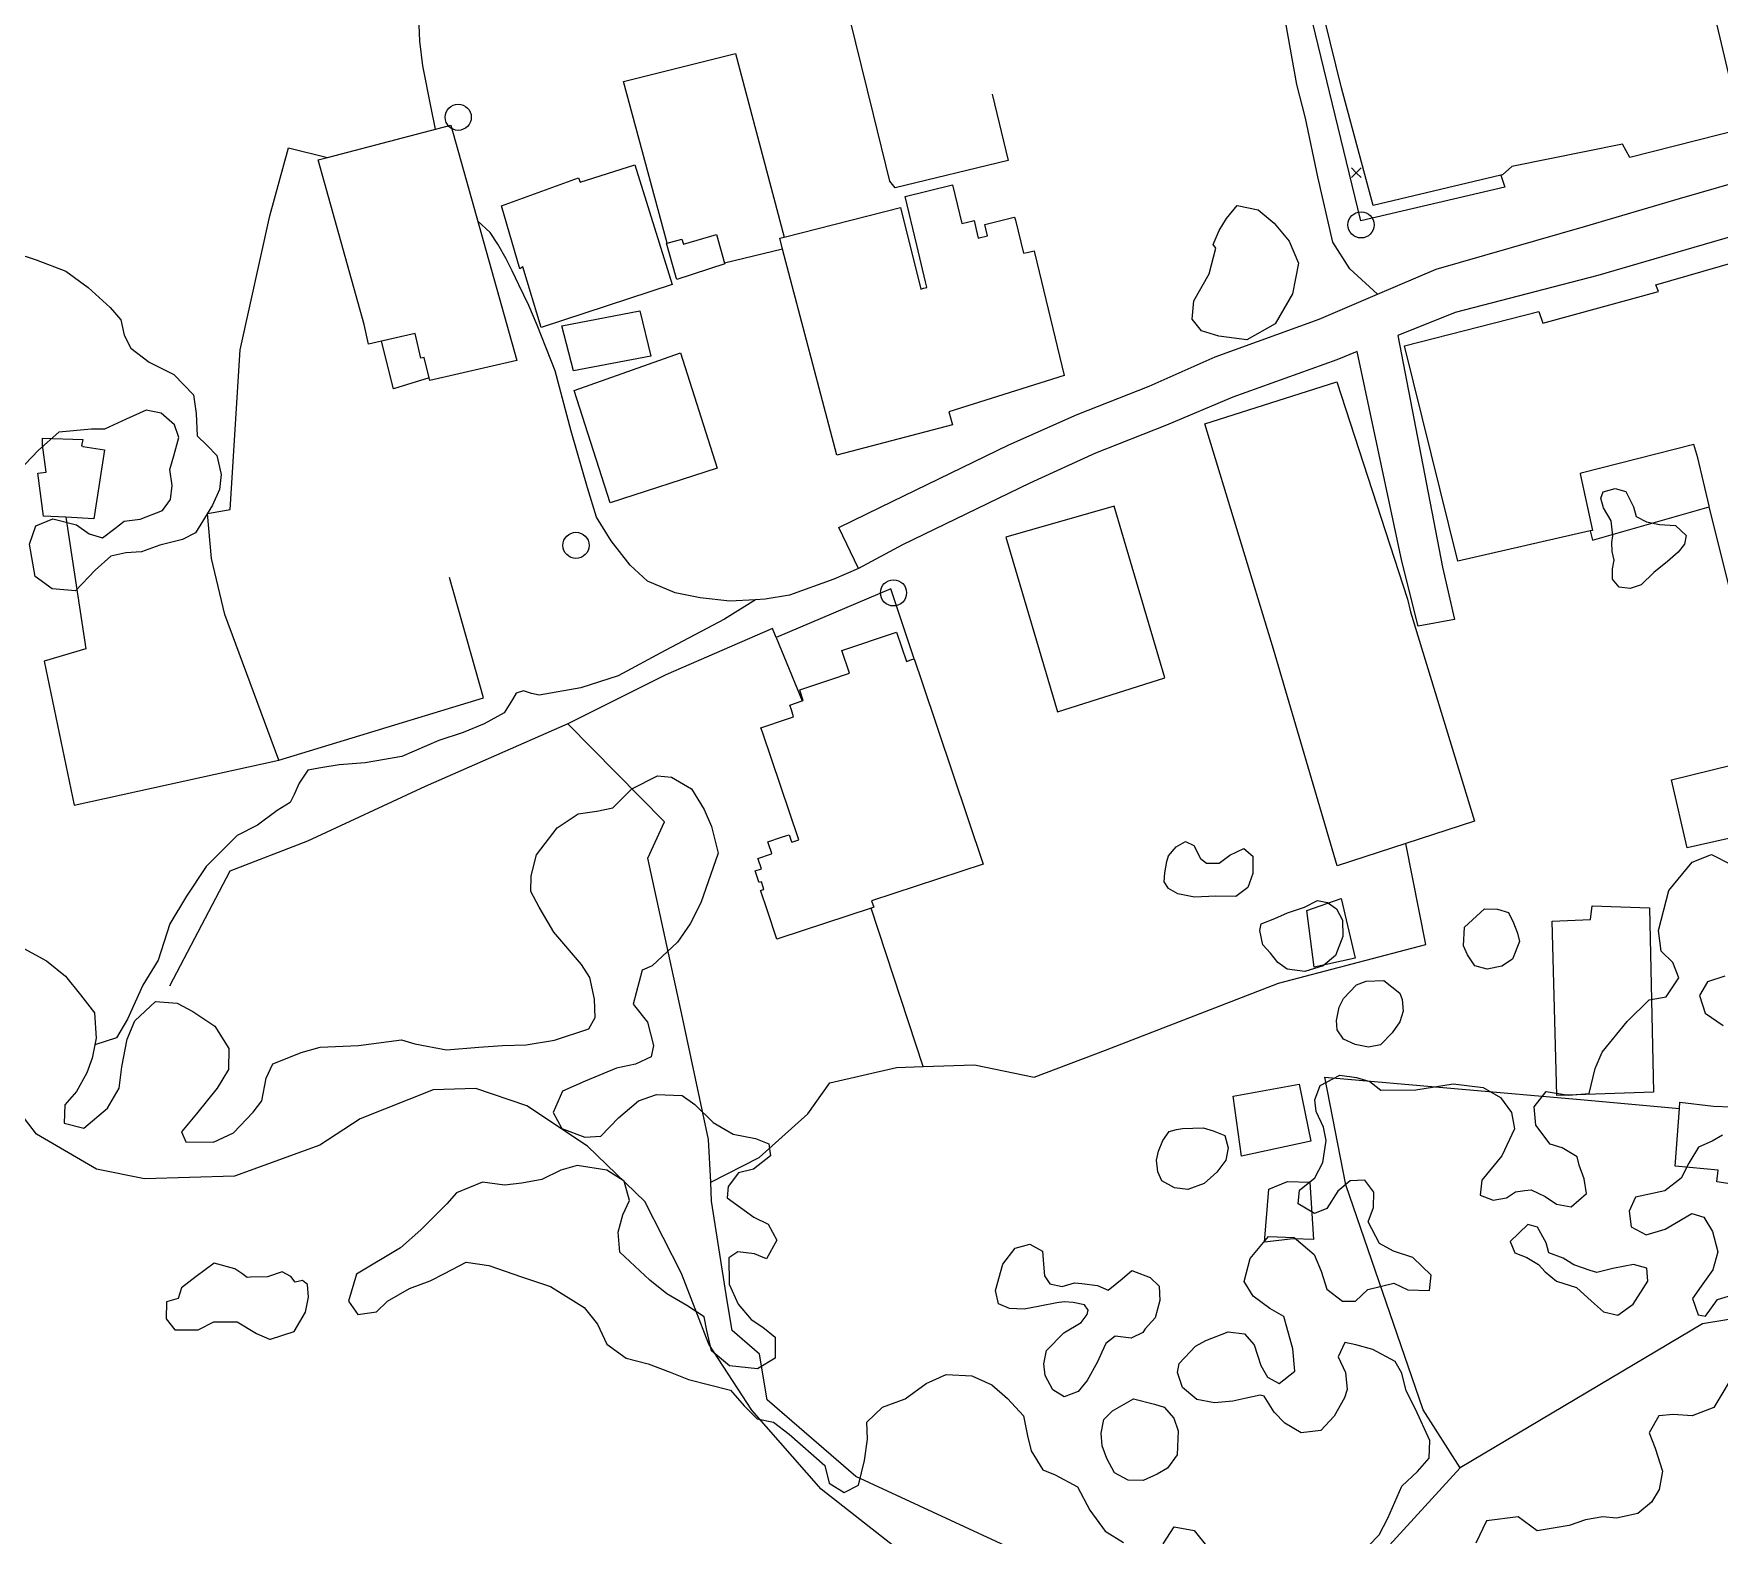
# Model space of a CAD drawing. Header units: metres. Extents: x 4652992 to 4879070, y 2074171 to 2309877.
# Drawn here: x 4653760 to 4653859.2, y 2307714.5 to 2307802.9 of the extents above; entities that cross this region are included whole.
import ezdxf

# ---------------------------------------------------------------- set-up
doc = ezdxf.new("R2010")
doc.units = ezdxf.units.M
doc.header["$MEASUREMENT"] = 0
doc.linetypes.add('DGN Style 3', pattern=[92.779933, 66.271381, -26.508552])
doc.layers.get('0').update_dxf_attribs({"color": 4, "lineweight": 0})
for name, color, linetype, lineweight in [('Level 1', 2, 'Continuous', 0), ('Level 19', 38, 'DGN Style 3', 0), ('Level 20', 30, 'DGN Style 3', 0), ('Level 30', 5, 'Continuous', 0), ('Level 31', 38, 'Continuous', 0), ('Level 35', 4, 'Continuous', 0), ('Level 37', 3, 'Continuous', 0), ('Level 40', 1, 'Continuous', 0), ('Level 61', 4, 'Continuous', 0), ('Level 62', 4, 'Continuous', 0), ('Level 63', 3, 'Continuous', 0)]:
    doc.layers.add(name, color=color, linetype=linetype, lineweight=lineweight)

# ---------------------------------------------------------------- blocks, each defined once
blk = doc.blocks.new('POSTE')
at = {"color": 0, "linetype": 'ByBlock', "lineweight": -2}
blk.add_circle((0, 0), 0.770001, dxfattribs=at)
blk = doc.blocks.new('COTA')
at = {"color": 0, "linetype": 'ByBlock', "lineweight": -2, "ltscale": 10}
for p, q in [((0, 0), (-1.419522, -1.408457)), ((-1.408457, 1.419522), (0, 0)), ((1.419522, 1.408457), (0, 0)), ((0, 0), (1.408457, -1.419522))]:
    blk.add_line(p, q, dxfattribs=at)

msp = doc.modelspace()

# ---------------------------------------------------------------- linework, layer by layer
at = {"layer": 'Level 1'}
msp.add_polyline3d([(4653810.914478, 2307713.672966, 1362.4625), (4653806.350406, 2307717.244848, 1361.9125), (4653802.266482, 2307721.888491, 1361.6125), (4653799.73581, 2307725.777677, 1361.453617), (4653798.138515, 2307729.939853, 1361.366827), (4653795.96549, 2307734.178215, 1361.2375), (4653792.592045, 2307737.419367, 1360.9875), (4653789.027102, 2307739.807497, 1360.6375), (4653786.017092, 2307740.824709, 1360.3125), (4653783.514712, 2307740.746096, 1360.2125), (4653779.207705, 2307739.046328, 1360.0625), (4653776.839907, 2307737.492678, 1359.9375), (4653771.810915, 2307735.664675, 1359.6375), (4653766.518679, 2307735.513674, 1359.1125), (4653763.698488, 2307736.084109, 1358.8125), (4653760.168276, 2307738.141909, 1358.6375), (4653757.562075, 2307741.496706, 1358.5625)], dxfattribs=at)
at = {"layer": 'Level 19', "linetype": 'DGN Style 3'}
msp.add_polyline3d([(4653862.550965, 2307791.70981, 1375.578), (4653857.718697, 2307790.324248, 1375.1894), (4653852.082719, 2307788.662773, 1374.6764), (4653843.671926, 2307786.485589, 1374.1796), (4653840.296628, 2307785.140674, 1373.7872), (4653842.93864, 2307771.498151, 1373.9093), (4653843.639407, 2307768.431631, 1373.9093), (4653841.493335, 2307768.03731, 1373.9093), (4653840.546002, 2307771.855573, 1373.9093), (4653837.916984, 2307784.192485, 1373.5106), (4653836.704056, 2307783.709184, 1373.3696), (4653830.594032, 2307781.512247, 1372.5873), (4653826.681395, 2307779.872845, 1372.0268), (4653822.49507, 2307778.217134, 1371.1833), (4653818.629513, 2307776.449149, 1370.344), (4653811.148359, 2307772.8181, 1368.8058), (4653808.545877, 2307771.437021, 1368.2119), (4653807.384871, 2307773.8329, 1368.3287), (4653809.849838, 2307775.042002, 1368.7658), (4653817.410512, 2307778.711647, 1370.0657), (4653821.42945, 2307780.488777, 1371.102), (4653825.660686, 2307782.16225, 1371.9983), (4653829.543034, 2307783.894261, 1372.6328), (4653835.677916, 2307786.100136, 1373.4069), (4653839.107428, 2307787.56408, 1373.8058), (4653842.568857, 2307789.041649, 1374.1737), (4653851.282451, 2307791.554499, 1374.7597), (4653856.881098, 2307793.204969, 1375.2221), (4653861.835698, 2307794.625607, 1375.566)], dxfattribs=at)
at = {"layer": 'Level 20', "linetype": 'Continuous'}
for points in [[(4653839.107428, 2307787.56408, 1373.9706), (4653837.47022, 2307789.05675, 1373.571), (4653836.480973, 2307790.63677, 1373.571), (4653835.589555, 2307794.475359, 1373.271), (4653834.869041, 2307797.94033, 1373.271), (4653834.349119, 2307799.917565, 1372.9777), (4653832.924888, 2307807.907983, 1372.257687), (4653831.25213, 2307814.980023, 1371.767686), (4653830.732812, 2307816.992165, 1371.576671), (4653830.110267, 2307819.404271, 1371.347686), (4653829.509417, 2307824.490694, 1371.207686), (4653829.185838, 2307827.312197, 1370.927687), (4653828.896537, 2307830.26217, 1370.717686), (4653828.18944, 2307832.882903, 1370.507687), (4653827.277187, 2307837.089942, 1370.297686), (4653827.197488, 2307838.613497, 1370.087687), (4653827.384276, 2307840.331191, 1369.947687), (4653827.738907, 2307841.415913, 1369.527687), (4653828.328554, 2307843.275025, 1369.409473)], [(4653783.656565, 2307797.293728, 1364.9908), (4653783.382436, 2307798.6375, 1364.9908), (4653782.900034, 2307801.021024, 1364.6908), (4653782.724565, 2307802.463142, 1364.5908), (4653782.607994, 2307805.319143, 1364.2908), (4653782.851487, 2307807.711013, 1364.0908), (4653783.65416, 2307810.674212, 1363.5908), (4653784.782199, 2307813.401892, 1363.2908), (4653786.048749, 2307816.85604, 1362.6908), (4653787.535597, 2307819.321081, 1362.4908), (4653788.735094, 2307821.651433, 1362.2908), (4653789.439868, 2307824.048924, 1362.0908), (4653789.270263, 2307826.162029, 1361.9908)], [(4653808.545877, 2307771.437021, 1368.472005), (4653807.105193, 2307770.802151, 1367.888531), (4653804.491912, 2307769.854822, 1367.688531), (4653803.065597, 2307769.615193, 1367.388531), (4653802.490258, 2307769.584216, 1367.361054), (4653800.971677, 2307769.502452, 1367.288531), (4653799.223723, 2307769.705951, 1367.088531), (4653797.757665, 2307770.00075, 1366.888531), (4653796.128549, 2307770.681306, 1366.688531), (4653795.118562, 2307771.620188, 1366.588531), (4653793.985773, 2307773.049971, 1366.688531), (4653793.123728, 2307774.452488, 1366.888531), (4653792.598047, 2307776.167357, 1367.188531), (4653791.62799, 2307779.516783, 1366.988531), (4653790.685904, 2307783.060808, 1366.988531), (4653789.637004, 2307785.742649, 1366.988531), (4653789.141246, 2307786.905783, 1366.888531), (4653788.555704, 2307788.121236, 1366.688531), (4653788.160428, 2307788.945898, 1366.488531), (4653787.818622, 2307789.647307, 1366.188531), (4653787.314357, 2307790.523994, 1365.988531), (4653786.872461, 2307791.206678, 1365.888531), (4653786.132821, 2307791.872836, 1365.888531)], [(4653802.490258, 2307769.584216, 1367.361054), (4653800.654648, 2307768.454086, 1366.988531), (4653797.179508, 2307766.595316, 1366.388531), (4653794.402431, 2307765.107872, 1365.988531), (4653792.20616, 2307764.4039, 1365.588531), (4653789.755139, 2307763.976183, 1365.388531), (4653789.302455, 2307764.06569, 1365.388531), (4653788.828297, 2307764.231574, 1365.388531), (4653788.405154, 2307764.098845, 1365.388531), (4653788.185692, 2307763.709442, 1365.388531), (4653787.689763, 2307762.930334, 1365.188531), (4653786.507826, 2307762.29216, 1365.088531), (4653785.275805, 2307761.771822, 1364.988531), (4653783.852391, 2307761.312733, 1364.688531), (4653781.668197, 2307760.365697, 1364.588531), (4653779.508064, 2307759.984745, 1364.388531), (4653777.978582, 2307759.876169, 1364.188531), (4653776.892538, 2307759.69311, 1364.188531), (4653776.140729, 2307759.552447, 1364.188531), (4653775.630844, 2307758.785664, 1364.188531), (4653775.322307, 2307758.123678, 1364.188531), (4653775.097825, 2307757.647814, 1363.988531), (4653774.320325, 2307757.186644, 1363.988531), (4653773.162971, 2307756.323017, 1363.888531), (4653771.968786, 2307755.711951, 1363.688531), (4653770.141051, 2307753.88628, 1363.488531), (4653768.981833, 2307752.144365, 1363.288531), (4653768.002691, 2307750.518884, 1363.188531), (4653767.320058, 2307748.373271, 1362.788531), (4653766.413789, 2307746.903105, 1362.188531), (4653765.518386, 2307744.911446, 1361.888531), (4653764.867267, 2307743.813332, 1361.588531), (4653763.591281, 2307743.382893, 1361.188531)]]:
    msp.add_polyline3d(points, dxfattribs=at)
at = {"layer": 'Level 30', "color": 1, "flags": 128}
for points, elevation in [([(4653800.198794, 2307791.091121), (4653800.670236, 2307789.398829), (4653800.676278, 2307789.36425), (4653797.853949, 2307788.446163), (4653797.824714, 2307788.550232), (4653797.256955, 2307790.57129), (4653797.279886, 2307790.577573), (4653798.150795, 2307790.816214), (4653798.2506, 2307790.509523), (4653800.198794, 2307791.091121)], 1370.5), ([(4653862.047032, 2307756.041882), (4653857.332772, 2307754.991836), (4653856.413305, 2307758.992322), (4653861.203031, 2307760.175652), (4653862.047032, 2307756.041882)], 1377.541635), ([(4653855.34748, 2307740.607675), (4653849.664274, 2307740.414875), (4653849.381929, 2307750.665072), (4653851.648918, 2307750.764708), (4653851.747972, 2307751.567166), (4653855.123641, 2307751.447313), (4653855.34748, 2307740.607675)], 1378.341635)]:
    msp.add_lwpolyline(points, dxfattribs=dict(at, elevation=elevation))
at = {"layer": 'Level 30', "color": 1}
for points in [[(4653857.36755, 2307810.646262, 1380.988758), (4653860.103023, 2307799.088687, 1380.689784), (4653860.5299, 2307797.285097, 1380.643129), (4653853.950887, 2307795.622313, 1379.8416), (4653853.52158, 2307796.409337, 1376.7416), (4653847.007233, 2307795.085034, 1376.7416), (4653846.46519, 2307794.601663, 1377.8416), (4653846.36772, 2307794.578411, 1377.8416), (4653838.851755, 2307792.785379, 1377.8416), (4653836.977993, 2307799.72597, 1378.823128), (4653835.647311, 2307805.157933, 1378.483018), (4653835.608618, 2307805.315879, 1378.473129), (4653839.774035, 2307806.550446, 1378.473129), (4653839.625676, 2307807.111192, 1375.113129), (4653839.306129, 2307808.437305, 1375.113129), (4653842.333973, 2307809.201598, 1375.113129), (4653842.729493, 2307807.793582, 1375.253129), (4653842.858764, 2307807.308815, 1378.543128), (4653843.776427, 2307807.454384, 1378.543128), (4653844.258514, 2307807.569217, 1377.143129), (4653850.090713, 2307809.004715, 1377.143129), (4653850.458904, 2307809.136708, 1381.063128), (4653857.327564, 2307810.815207, 1380.993129), (4653857.36755, 2307810.646262, 1380.988758)], [(4653784.548083, 2307797.528277, 1367.6), (4653788.429607, 2307783.676316, 1367.8), (4653783.306646, 2307782.486969, 1367.3752), (4653783.268614, 2307782.650788, 1367.3752), (4653782.989305, 2307783.853874, 1367.3752), (4653782.7918, 2307783.808021, 1367.3752), (4653782.453457, 2307785.265388, 1367.3752), (4653780.475296, 2307784.806138, 1367.591598), (4653779.711063, 2307784.628714, 1367.6752), (4653779.441255, 2307785.790878, 1367.6752), (4653776.750066, 2307795.4767, 1367.2), (4653777.284808, 2307795.617385, 1367.2274), (4653784.548083, 2307797.528277, 1367.6)], [(4653795.393585, 2307795.185576, 1370), (4653797.588545, 2307788.143871, 1370), (4653789.864487, 2307785.614569, 1369.2), (4653788.791037, 2307789.177522, 1369.2), (4653788.616127, 2307789.069615, 1371.7), (4653787.525686, 2307792.773139, 1371.7027), (4653792.065462, 2307794.420291, 1372.0752), (4653792.16393, 2307794.173831, 1369.8752), (4653795.393585, 2307795.185576, 1370)], [(4653814.63014, 2307791.742015, 1372.174), (4653814.633457, 2307791.728263, 1372.1752), (4653815.297183, 2307791.888366, 1372.1752), (4653815.356223, 2307791.902608, 1372.1752), (4653815.483664, 2307791.374287, 1372.1752), (4653815.6052, 2307790.870444, 1372.1752), (4653815.661505, 2307790.884026, 1372.1752), (4653816.154958, 2307791.003056, 1372.1752), (4653815.991312, 2307791.681466, 1372.1752), (4653816.700921, 2307791.852637, 1372.1752), (4653817.722579, 2307792.09908, 1372.1752), (4653817.742928, 2307792.103989, 1372.1752), (4653817.785465, 2307791.927648, 1372.2083), (4653818.255951, 2307789.977193, 1372.5752), (4653818.481022, 2307790.031485, 1372.5752), (4653818.889577, 2307790.130036, 1372.5752), (4653818.916724, 2307790.017496, 1372.5679), (4653820.66158, 2307782.783993, 1372.1), (4653813.872463, 2307780.656634, 1372.1), (4653814.091694, 2307779.875994, 1372.1), (4653807.26792, 2307778.089093, 1372.2), (4653804.08763, 2307790.223034, 1372.2), (4653803.919388, 2307790.864938, 1372.2), (4653804.175516, 2307790.930359, 1372.2036), (4653811.028959, 2307792.680908, 1372.3), (4653812.213265, 2307787.866042, 1372.3), (4653812.379494, 2307787.921794, 1372.4988), (4653812.584122, 2307787.971154, 1372.7752), (4653812.579821, 2307787.988983, 1372.7725), (4653812.50409, 2307788.302934, 1372.7256), (4653811.984901, 2307790.455291, 1372.4041), (4653811.292435, 2307793.325992, 1371.9752), (4653814.085534, 2307793.99974, 1371.9752), (4653814.63014, 2307791.742015, 1372.174)], [(4653860.258343, 2307768.569516, 1381.5416), (4653858.633554, 2307775.062994, 1381.5416), (4653858.621973, 2307775.109276, 1381.5416), (4653857.971414, 2307777.934432, 1381.3416), (4653857.722862, 2307778.727778, 1378.1416), (4653851.091257, 2307777.030485, 1378.1416), (4653851.029138, 2307776.990114, 1382.3416), (4653851.753125, 2307773.667769, 1382.2416), (4653851.626656, 2307773.63896, 1382.2416), (4653843.829725, 2307771.86282, 1382.2416), (4653840.697292, 2307784.526163, 1382.2416), (4653848.609736, 2307786.548478, 1382.2416), (4653848.847261, 2307785.873554, 1377.5416), (4653855.645564, 2307787.737893, 1377.5416), (4653855.489156, 2307788.113101, 1380.6416), (4653862.081134, 2307790.021988, 1380.6416)], [(4653800.238574, 2307777.326596, 1369), (4653793.929323, 2307775.286883, 1368.7), (4653791.804505, 2307781.90418, 1368.7), (4653798.078215, 2307784.120894, 1368.8), (4653800.238574, 2307777.326596, 1369)], [(4653841.048857, 2307768.884148, 1378.0416), (4653844.808941, 2307756.5577, 1378.3416), (4653840.778992, 2307755.248214, 1378.3416), (4653836.735029, 2307753.934174, 1378.3416), (4653832.980586, 2307766.685195, 1378.3416), (4653832.976665, 2307766.679862, 1375.3416), (4653828.950294, 2307779.941674, 1375.1416), (4653836.707695, 2307782.423358, 1375.1416), (4653840.863499, 2307769.627851, 1375.4416), (4653841.048857, 2307768.884148, 1378.0416)], [(4653810.797078, 2307767.681808, 1368.5712), (4653811.376852, 2307765.960952, 1368.5712), (4653811.628022, 2307766.045574, 1368.9092), (4653811.822643, 2307766.111144, 1369.1712), (4653812.295241, 2307764.708404, 1369.150697), (4653815.893193, 2307754.029145, 1368.9946), (4653809.326494, 2307751.86477, 1369.1712), (4653809.449693, 2307751.490984, 1368.2712), (4653809.305649, 2307751.443508, 1368.251025), (4653803.864161, 2307749.650001, 1367.4889), (4653803.737625, 2307749.608295, 1367.4712), (4653803.735221, 2307749.61559, 1367.4712), (4653803.169697, 2307751.331385, 1367.4712), (4653802.80319, 2307752.443365, 1367.4712), (4653802.792001, 2307752.477311, 1367.4712), (4653802.960071, 2307752.533935, 1367.4712), (4653802.986583, 2307752.542868, 1367.4712), (4653802.940813, 2307752.67872, 1367.4712), (4653802.837371, 2307752.985752, 1367.4712), (4653802.704726, 2307752.941062, 1367.4712), (4653802.692157, 2307752.97837, 1367.4712), (4653802.470655, 2307753.635819, 1367.4712), (4653802.833239, 2307753.757977, 1367.4712), (4653802.642418, 2307754.324361, 1367.4712), (4653802.627716, 2307754.368, 1367.4712), (4653803.421588, 2307754.635464, 1367.5674), (4653803.452512, 2307754.645883, 1367.5712), (4653803.259481, 2307755.21883, 1367.5712), (4653803.219467, 2307755.337595, 1367.5712), (4653804.019974, 2307755.607295, 1367.699), (4653804.32677, 2307755.710657, 1367.748), (4653804.471581, 2307755.759445, 1367.7712), (4653804.591135, 2307755.404592, 1367.7712), (4653804.620917, 2307755.316194, 1367.7712), (4653805.035668, 2307755.455928, 1367.8712), (4653802.898985, 2307761.797924, 1367.8712), (4653802.811, 2307762.059076, 1367.8712), (4653804.362779, 2307762.581886, 1368.1133), (4653804.733873, 2307762.706911, 1368.1712), (4653804.600822, 2307763.101827, 1368.1712), (4653804.503287, 2307763.391325, 1368.1712), (4653805.234358, 2307763.637631, 1368.1712), (4653805.276229, 2307763.651737, 1368.1712), (4653805.301714, 2307763.660324, 1368.1712), (4653805.120203, 2307764.199077, 1368.6072), (4653805.093589, 2307764.278071, 1368.6712), (4653806.925862, 2307764.895382, 1368.4209), (4653808.021757, 2307765.2646, 1368.2712), (4653807.573301, 2307766.595685, 1368.2712), (4653810.797078, 2307767.681808, 1368.5712)], [(4653837.794023, 2307748.493964, 1374.026336), (4653835.379315, 2307747.971073, 1373.526336), (4653834.937628, 2307751.293153, 1373.526336), (4653836.957117, 2307751.999236, 1374.026336), (4653837.794023, 2307748.493964, 1374.026336)], [(4653835.186978, 2307737.723091, 1372.441635), (4653831.101241, 2307736.835601, 1372.441635), (4653830.612, 2307740.37759, 1372.441635), (4653834.491238, 2307741.072813, 1372.641635), (4653835.186978, 2307737.723091, 1372.441635)], [(4653859.983743, 2307735.199657, 1378.241635), (4653859.075949, 2307735.324052, 1378.241635), (4653859.154722, 2307736.020945, 1378.241635), (4653856.624057, 2307736.249479, 1378.041635), (4653856.879568, 2307739.646433, 1378.221492), (4653856.908184, 2307740.026871, 1378.241635), (4653858.887096, 2307739.791897, 1378.641635), (4653859.917086, 2307739.748391, 1378.841635)]]:
    msp.add_polyline3d(points, dxfattribs=at)
at = {"layer": 'Level 31'}
for points in [[(4653764.166994, 2307778.407586, 1365.3752), (4653763.52946, 2307774.35455, 1365.3752), (4653761.883378, 2307774.4434, 1365.4263), (4653760.563201, 2307774.514658, 1365.4263), (4653760.236208, 2307777.035616, 1365.3752), (4653760.728248, 2307777.099438, 1365.3752), (4653760.519223, 2307778.710927, 1365.3752), (4653760.516237, 2307779.092636, 1365.4263), (4653762.882462, 2307779.028924, 1365.4263), (4653762.807405, 2307778.638997, 1365.4263), (4653762.882082, 2307778.627162, 1365.3752), (4653762.879401, 2307778.610121, 1365.3752), (4653764.166994, 2307778.407586, 1365.3752)], [(4653835.11964, 2307735.312593, 1371.6263), (4653835.334128, 2307731.934717, 1371.6263), (4653834.138725, 2307731.972742, 1371.5263), (4653832.446647, 2307731.771139, 1371.4263), (4653832.710473, 2307734.905997, 1371.4263), (4653833.813193, 2307735.345318, 1371.6263), (4653835.11964, 2307735.312593, 1371.6263)]]:
    msp.add_polyline3d(points, dxfattribs=at)
at = {"layer": 'Level 35'}
msp.add_line((4653804.08763, 2307790.223034, 1370.988531), (4653800.670236, 2307789.398829, 1370.988531), dxfattribs=at)
at = {"layer": 'Level 35', "flags": 128}
for points, elevation in [([(4653796.326079, 2307783.929282), (4653791.780666, 2307783.059158), (4653791.094285, 2307785.700331), (4653795.675002, 2307786.593679), (4653796.326079, 2307783.929282)], 1369.188531), ([(4653783.268614, 2307782.650788), (4653781.173273, 2307781.996894), (4653780.475296, 2307784.806138)], 1367.488531), ([(4653826.586107, 2307764.98356), (4653823.597049, 2307775.104071), (4653817.231602, 2307773.273639), (4653820.264437, 2307762.99898), (4653826.586107, 2307764.98356)], 1373.426336)]:
    msp.add_lwpolyline(points, dxfattribs=dict(at, elevation=elevation))
at = {"layer": 'Level 35'}
for points in [[(4653816.423319, 2307799.348495, 1372.370961), (4653817.365346, 2307795.432334, 1372.370961), (4653810.703746, 2307793.835026, 1372.370961), (4653810.394494, 2307794.22015, 1369.97096), (4653809.443808, 2307798.156043, 1370.053909), (4653807.679551, 2307805.257278, 1369.913909), (4653814.160804, 2307806.783659, 1369.913909)], [(4653797.279886, 2307790.577573, 1370.388531), (4653794.722245, 2307800.091679, 1370.388531), (4653801.303028, 2307801.739894, 1370.388531), (4653804.175516, 2307790.930359, 1370.954755)]]:
    msp.add_polyline3d(points, dxfattribs=at)
at = {"layer": 'Level 37'}
for p, q in [((4653803.695651, 2307767.364295, 1368.688531), (4653805.234358, 2307763.637631, 1368.566648)), ((4653812.366879, 2307742.113694, 1367.426613), (4653809.305649, 2307751.443508, 1367.566824))]:
    msp.add_line(p, q, dxfattribs=at)
at = {"layer": 'Level 37', "extrusion": (-0.0516371471935834, -0.0132735609874459, 0.9985776973317703), "elevation": -269568.827959, "flags": 128}
msp.add_lwpolyline([(-1076483.600031, 5074709.029485), (-1076483.035293, 5074709.029485), (-1076483.234785, 5074716.180461)], dxfattribs=at)
at = {"layer": 'Level 37', "extrusion": (-0.1077110775217065, -0.0306413932709801, 0.9937099319205408), "elevation": -570619.243213, "flags": 128}
msp.add_lwpolyline([(-946318.624842, 5075652.650459), (-946318.851681, 5075665.337487), (-946326.221228, 5075665.337487)], dxfattribs=at)
at = {"layer": 'Level 37'}
for points in [[(4653761.883378, 2307774.4434, 1364.988531), (4653763.059434, 2307766.699963, 1364.988531), (4653760.610859, 2307765.966078, 1364.988531), (4653762.37428, 2307757.498933, 1364.988531), (4653774.419062, 2307760.143679, 1365.388531), (4653771.246535, 2307768.716011, 1365.488531), (4653770.466455, 2307772.010385, 1365.388531), (4653770.224405, 2307774.666332, 1365.388531), (4653771.565205, 2307774.902285, 1365.388531), (4653772.152193, 2307784.29378, 1365.388531), (4653773.890747, 2307792.181689, 1365.688531), (4653774.986669, 2307796.192641, 1366.088531), (4653777.284808, 2307795.617385, 1366.158497)], [(4653811.822643, 2307766.111144, 1369.2527), (4653810.448422, 2307770.231267, 1369.3885), (4653803.695651, 2307767.364295, 1368.6885), (4653803.488616, 2307767.887787, 1368.6885), (4653797.203421, 2307765.165736, 1367.1885), (4653791.440587, 2307762.289909, 1367.0885), (4653783.037551, 2307758.600712, 1365.6885), (4653776.105463, 2307755.381774, 1365.3885), (4653771.550695, 2307753.617515, 1365.2885), (4653767.987578, 2307746.845142, 1363.8885)], [(4653880.251207, 2307726.218678, 1380.008911), (4653865.539608, 2307728.174963, 1378.688531), (4653858.246118, 2307726.976106, 1377.488531), (4653843.974125, 2307718.492437, 1371.488531), (4653833.132327, 2307706.653261, 1365.888531), (4653823.047788, 2307711.200861, 1365.888531), (4653808.388871, 2307717.979503, 1364.088531), (4653803.182286, 2307722.497749, 1363.888531), (4653802.726639, 2307725.194639, 1363.888531), (4653801.112508, 2307726.585508, 1364.188531), (4653800.826374, 2307728.320392, 1364.188531), (4653799.904075, 2307734.183396, 1364.588531), (4653799.850668, 2307735.302988, 1364.803681), (4653799.730314, 2307737.826046, 1365.288531), (4653798.190657, 2307745.001871, 1365.788531), (4653796.151938, 2307754.379854, 1366.288531), (4653797.136684, 2307756.519194, 1366.288531), (4653791.440587, 2307762.289909, 1367.088531)], [(4653799.850668, 2307735.302988, 1364.803681), (4653802.697684, 2307736.754456, 1365.788531), (4653805.573422, 2307739.328385, 1366.388531), (4653806.869287, 2307741.146866, 1366.688531), (4653810.782996, 2307742.055286, 1367.288531), (4653812.366879, 2307742.113694, 1367.426613), (4653815.371245, 2307742.224485, 1367.688531), (4653818.895161, 2307741.488921, 1367.988531), (4653823.085617, 2307743.07171, 1369.388531), (4653833.281813, 2307747.03065, 1372.588531), (4653841.943827, 2307749.291661, 1374.288531), (4653840.778992, 2307755.248214, 1374.288531)], [(4653843.974125, 2307718.492437, 1371.488531), (4653841.788436, 2307721.913103, 1371.788531), (4653837.231987, 2307735.159171, 1372.588531), (4653836.005718, 2307741.489889, 1373.488531), (4653851.28153, 2307740.150593, 1377.188531), (4653856.879568, 2307739.646433, 1377.545938)]]:
    msp.add_polyline3d(points, dxfattribs=at)
at = {"layer": 'Level 40', "color": 3, "flags": 128}
for points, elevation in [([(4653829.425823, 2307790.50194), (4653829.780493, 2307791.319729), (4653830.212095, 2307792.023497), (4653830.852315, 2307792.784444), (4653832.089727, 2307792.538319), (4653833.027208, 2307791.759708), (4653833.909897, 2307790.695959), (4653834.452298, 2307789.40385), (4653834.105605, 2307787.597693), (4653833.074421, 2307785.828807), (4653831.409432, 2307784.876582), (4653829.772914, 2307785.103012), (4653828.743972, 2307785.406139), (4653828.187072, 2307786.109026), (4653828.292672, 2307787.173823), (4653829.192459, 2307788.771683), (4653829.579711, 2307790.273939), (4653829.425823, 2307790.50194)], 1375.6), ([(4653852.250953, 2307775.573959), (4653852.390134, 2307775.949292), (4653853.099473, 2307776.144246), (4653853.734338, 2307775.951023), (4653854.167984, 2307775.059023), (4653854.327628, 2307774.490066), (4653854.937638, 2307774.167494), (4653855.714281, 2307774.013314), (4653856.645128, 2307773.962828), (4653857.270152, 2307773.368682), (4653857.17092, 2307772.851162), (4653856.81283, 2307772.385016), (4653856.171055, 2307771.84085), (4653855.375002, 2307771.192957), (4653854.631226, 2307770.467494), (4653853.986671, 2307770.259582), (4653853.326991, 2307770.323301), (4653852.948333, 2307770.801396), (4653852.930545, 2307771.409379), (4653853.029807, 2307771.926971), (4653852.922473, 2307772.4184), (4653852.892276, 2307772.961681), (4653852.966723, 2307773.349871), (4653852.869107, 2307774.242337), (4653852.410613, 2307775.004968), (4653852.250953, 2307775.573959)], 1378.035195), ([(4653833.805612, 2307751.161613), (4653834.817825, 2307751.502113), (4653835.56935, 2307751.894122), (4653836.155752, 2307751.778181), (4653836.692169, 2307751.401838), (4653837.035812, 2307750.725762), (4653837.056392, 2307749.775705), (4653836.636092, 2307748.64249), (4653835.91229, 2307748.042224), (4653834.834975, 2307747.714501), (4653833.779884, 2307747.855398), (4653833.243373, 2307748.231722), (4653832.809498, 2307748.790513), (4653832.363118, 2307749.284206), (4653832.187212, 2307750.129937), (4653832.262184, 2307750.520602), (4653833.066499, 2307750.834674), (4653833.805612, 2307751.161613)], 1374.435195), ([(4653845.407205, 2307751.393074), (4653846.165751, 2307751.381306), (4653846.81931, 2307751.18292), (4653847.116912, 2307750.571059), (4653847.34788, 2307749.972383), (4653847.458359, 2307749.466662), (4653847.054098, 2307748.440583), (4653846.418847, 2307748.013151), (4653845.555346, 2307747.838203), (4653844.835093, 2307748.049707), (4653844.404168, 2307748.687943), (4653844.160386, 2307749.22006), (4653844.231515, 2307750.312103), (4653845.407205, 2307751.393074)], 1376.235196), ([(4653827.6175, 2307738.475757), (4653828.845895, 2307738.504927), (4653829.42241, 2307738.323334), (4653830.117253, 2307738.050537), (4653830.319003, 2307737.33208), (4653830.180965, 2307736.612774), (4653829.637681, 2307735.905503), (4653828.898021, 2307735.236923), (4653827.946703, 2307734.881518), (4653827.148652, 2307734.970981), (4653826.413326, 2307735.387449), (4653826.173878, 2307735.909784), (4653826.103012, 2307736.602507), (4653826.203432, 2307737.125703), (4653826.45988, 2307737.75387), (4653826.834694, 2307738.290804), (4653827.265107, 2307738.409524), (4653827.6175, 2307738.475757)], 1371.735195), ([(4653767.797728, 2307727.272031), (4653768.312775, 2307726.623865), (4653769.684313, 2307726.627749), (4653770.595031, 2307727.086784), (4653771.966383, 2307727.090649), (4653773.114461, 2307726.409252), (4653773.872981, 2307726.077873), (4653773.935861, 2307726.065514), (4653775.328513, 2307726.520859), (4653776.005056, 2307727.663733), (4653776.173931, 2307728.541857), (4653776.123346, 2307729.286388), (4653775.814686, 2307729.523834), (4653775.391041, 2307729.427527), (4653775.127393, 2307729.750141), (4653774.633017, 2307730.029645), (4653773.756305, 2307729.746384), (4653772.749892, 2307729.71406), (4653772.561183, 2307729.707999), (4653772.249192, 2307729.926289), (4653771.836396, 2307730.21511), (4653770.620667, 2307730.545354), (4653769.554323, 2307729.752425), (4653768.697819, 2307729.100477), (4653768.500068, 2307728.463751), (4653767.807473, 2307728.272828), (4653767.797728, 2307727.272031)], 1368.7352), ([(4653823.506522, 2307721.846174), (4653824.734869, 2307722.558769), (4653825.971258, 2307722.24735), (4653826.550251, 2307722.065277), (4653827.106731, 2307721.410548), (4653827.375074, 2307720.676208), (4653827.307593, 2307719.25822), (4653826.749363, 2307718.481969), (4653826.13527, 2307718.125619), (4653825.311339, 2307717.742349), (4653824.43152, 2307717.779011), (4653823.627296, 2307718.209784), (4653823.17427, 2307719.048663), (4653822.905866, 2307719.783088), (4653822.847306, 2307720.544412), (4653822.998592, 2307721.332624), (4653823.506522, 2307721.846174)], 1369.035195)]:
    msp.add_lwpolyline(points, dxfattribs=dict(at, elevation=elevation))
at = {"layer": 'Level 40', "color": 3}
for points in [[(4653758.877811, 2307790.014958, 1360.6), (4653760.141788, 2307789.596374, 1361.8), (4653761.893332, 2307788.926437, 1363), (4653763.196656, 2307787.961182, 1364.2), (4653764.489136, 2307786.792164, 1365.1), (4653765.116274, 2307786.05446, 1365.1), (4653765.330326, 2307785.168634, 1365.1), (4653765.720974, 2307784.401162, 1365.1), (4653766.792548, 2307783.575445, 1365.1), (4653768.237527, 2307782.841146, 1366), (4653769.396065, 2307781.650237, 1366.6), (4653769.567054, 2307780.545472, 1366.6), (4653769.621603, 2307779.234299, 1366.6), (4653770.201623, 2307778.660472, 1366.6), (4653770.781624, 2307778.086663, 1366.6), (4653771.026499, 2307776.967312, 1366.6), (4653770.930253, 2307776.068486, 1366.6), (4653770.524241, 2307775.154477, 1366.6), (4653769.518836, 2307773.517635, 1366.6), (4653768.75444, 2307773.133431, 1366.6), (4653767.421907, 2307772.802282, 1366.3), (4653766.347086, 2307772.402654, 1366.3), (4653765.417101, 2307772.357029, 1366.3), (4653764.53264, 2307772.149303, 1366.3), (4653763.608555, 2307771.33705, 1366.3), (4653762.451326, 2307770.111572, 1366.3), (4653761.09149, 2307770.227386, 1366.3), (4653760.081241, 2307770.963022, 1366.3), (4653759.756149, 2307772.864557, 1366.3), (4653760.11704, 2307773.941424, 1366.3), (4653761.118285, 2307774.35571, 1366.3), (4653762.509493, 2307774.003888, 1366.3), (4653763.252132, 2307773.474228, 1366.3), (4653764.051508, 2307773.239525, 1366.3), (4653764.770889, 2307773.786052, 1366.3), (4653765.313952, 2307774.214363, 1366.3), (4653766.258128, 2307774.333666, 1366.3), (4653767.583159, 2307774.836776, 1366.3), (4653768.057088, 2307775.489853, 1366.6), (4653768.139174, 2307776.31507, 1366.6), (4653768.013718, 2307777.257869, 1366.6), (4653768.243619, 2307778.053807, 1366.6), (4653768.530238, 2307779.144477, 1366.6), (4653768.288336, 2307779.880845, 1366.6), (4653767.500709, 2307780.572331, 1366.6), (4653766.61377, 2307780.748023, 1366.6), (4653765.437113, 2307780.216091, 1366.6), (4653764.172263, 2307779.625065, 1366.6), (4653763.404633, 2307779.624075, 1366.6), (4653761.473074, 2307779.453098, 1365.7), (4653760.269049, 2307778.389018, 1365.7), (4653759.11056, 2307777.162585, 1365.7)], [(4653759.423295, 2307749.06167, 1365.4), (4653760.745517, 2307748.34107, 1365.4), (4653761.876856, 2307747.42815, 1365.4), (4653762.743281, 2307746.337509, 1365.4), (4653763.568978, 2307745.267099, 1364.5), (4653763.669408, 2307743.788895, 1364.5), (4653763.441705, 2307742.605593, 1364.5), (4653763.122591, 2307741.747313, 1364.5), (4653762.524031, 2307740.636984, 1364.5), (4653761.834034, 2307739.851663, 1364.5), (4653761.783115, 2307738.78698, 1364.5), (4653762.955622, 2307738.479434, 1364.5), (4653764.338505, 2307739.665667, 1364.5), (4653765.025388, 2307740.835312, 1364.5), (4653765.193138, 2307742.107138, 1364.5), (4653765.50619, 2307743.734097, 1364.5), (4653765.942096, 2307744.799531, 1364.5), (4653767.162185, 2307745.940651, 1364.5), (4653768.451132, 2307745.840138, 1364.5), (4653769.358073, 2307745.354424, 1364.5), (4653770.652882, 2307744.485324, 1364.5), (4653771.477384, 2307743.171742, 1364.5), (4653771.472201, 2307741.944898, 1364.5), (4653770.79982, 2307740.849444, 1364.5), (4653769.582999, 2307739.323911, 1364.5), (4653768.688104, 2307738.27212, 1364.5), (4653768.959237, 2307737.681504, 1364.5), (4653770.573069, 2307737.670822, 1364.5), (4653771.753177, 2307738.205946, 1364.5), (4653772.91295, 2307739.435674, 1364.5), (4653773.419369, 2307740.098148, 1365.1), (4653773.675128, 2307741.427808, 1365.1), (4653774.067793, 2307742.270465, 1365.1), (4653774.716477, 2307742.530791, 1368.7352), (4653775.733491, 2307742.938933, 1365.1), (4653776.869548, 2307743.251713, 1365.1), (4653779.11604, 2307743.34563, 1365.1), (4653781.641103, 2307743.691171, 1365.1), (4653782.441113, 2307743.456851, 1365.1), (4653784.291449, 2307743.092174, 1365.1), (4653786.195041, 2307743.248197, 1365.4), (4653787.597356, 2307743.354801, 1365.4), (4653788.985368, 2307743.387594, 1365.4), (4653790.651856, 2307743.671842, 1365.4), (4653792.675428, 2307744.332235, 1366), (4653793.039877, 2307745.004623, 1366.9), (4653793.016677, 2307746.079017, 1366.9), (4653792.72669, 2307747.358868, 1366.9), (4653792.240792, 2307748.125479, 1367.5), (4653790.625767, 2307750.01932, 1368.4), (4653789.761583, 2307751.486099, 1368.4), (4653789.254352, 2307752.424966, 1368.4), (4653789.276583, 2307753.33557, 1368.4), (4653789.590286, 2307754.569854, 1368.4), (4653790.812603, 2307756.158356, 1368.4), (4653792.04084, 2307756.983128, 1368.4), (4653793.141917, 2307757.146794, 1368.4), (4653794.095723, 2307757.339534, 1368.4), (4653795.207397, 2307758.464476, 1369), (4653796.72828, 2307759.230169, 1369), (4653797.551093, 2307759.143692, 1369), (4653798.716243, 2307758.456446, 1369), (4653799.474485, 2307757.240404, 1369), (4653799.893361, 2307756.243769, 1369), (4653800.281423, 2307754.681543, 1368.1), (4653799.260906, 2307751.756438, 1368.1), (4653798.638692, 2307750.506559, 1368.1), (4653797.897458, 2307749.432643, 1368.1), (4653796.408858, 2307748.048537, 1368.1), (4653795.822869, 2307747.782814, 1368.1), (4653795.28196, 2307745.777364, 1367.2), (4653796.123892, 2307744.72345, 1366), (4653796.473915, 2307743.353724, 1366), (4653796.346413, 2307742.690253, 1366), (4653795.420615, 2307742.260658, 1366), (4653794.301504, 2307742.022169, 1366), (4653792.461978, 2307741.251997, 1365.1), (4653791.122241, 2307740.673121, 1365.1), (4653790.570864, 2307739.402435, 1365.1), (4653791.080592, 2307738.45909, 1365.1), (4653792.443602, 2307737.960711, 1365.1), (4653793.373849, 2307738.007339, 1365.1), (4653794.428713, 2307739.102107, 1365.1), (4653795.590978, 2307740.089514, 1365.7), (4653796.661172, 2307740.475398, 1366.6), (4653798.179373, 2307740.405491, 1366.6), (4653798.920216, 2307739.877278, 1366.6), (4653799.99695, 2307738.829092, 1366.3), (4653801.166729, 2307738.139763, 1366.3), (4653802.495158, 2307737.877997, 1366.3), (4653803.278618, 2307737.57069, 1366.3), (4653803.372619, 2307736.863994, 1366.3), (4653802.376841, 2307736.066126, 1366.3), (4653801.494248, 2307735.857652, 1366.3), (4653800.881546, 2307735.060705, 1366.3), (4653800.827945, 2307734.383029, 1366.3), (4653802.381243, 2307733.243134, 1365.4), (4653803.225498, 2307732.847187, 1365.4), (4653803.734652, 2307731.904687, 1365.4), (4653803.138405, 2307730.796961, 1365.4), (4653802.427768, 2307731.089986, 1365.4), (4653801.452867, 2307731.205317, 1365.4), (4653800.924384, 2307730.849896, 1365.4), (4653800.936497, 2307729.316011, 1365.4), (4653801.477098, 2307728.137589, 1365.4), (4653802.243025, 2307727.221572, 1365.7), (4653802.925021, 2307726.781252, 1365.7), (4653803.65252, 2307726.178921, 1365.7), (4653803.64744, 2307724.955347, 1365.7), (4653802.605224, 2307724.318402, 1365.7), (4653800.951735, 2307724.49048, 1365.7), (4653799.897243, 2307725.386744, 1365.7), (4653799.622509, 2307726.587012, 1365.1), (4653799.468559, 2307727.383432, 1365.1), (4653798.444433, 2307728.044593, 1365.1), (4653797.272337, 2307728.734892, 1365.1), (4653796.276458, 2307729.543789, 1365.1), (4653794.496299, 2307731.197205, 1364.8), (4653794.413218, 2307732.36343, 1364.8), (4653794.685942, 2307733.382952, 1364.8), (4653795.078269, 2307734.225592, 1364.8), (4653794.759, 2307735.361644, 1364.8), (4653793.734154, 2307736.023408, 1364.8), (4653791.994736, 2307736.284026, 1365.4), (4653791.022273, 2307736.015965, 1365.4), (4653789.919056, 2307735.467231, 1365.4), (4653788.724597, 2307735.242813, 1365.4), (4653787.714621, 2307735.129547, 1366.3), (4653786.409015, 2307735.301677, 1367.5), (4653784.895576, 2307734.679447, 1368.1), (4653784.312171, 2307734.031289, 1368.1), (4653782.794015, 2307732.498813, 1368.1), (4653781.595749, 2307731.437386, 1368.1), (4653778.992126, 2307729.890512, 1368.7), (4653778.534049, 2307728.303178, 1368.7), (4653779.06963, 2307727.511637, 1368.7), (4653780.171127, 2307727.676268, 1368.7), (4653780.827789, 2307728.309563, 1368.7), (4653782.115785, 2307729.047369, 1368.7), (4653783.332346, 2307729.494835, 1369.3), (4653784.180708, 2307729.937268, 1369.3), (4653785.453168, 2307730.600874, 1369.3), (4653786.790961, 2307730.413805, 1369.3), (4653788.719877, 2307729.729643, 1369.3), (4653790.420943, 2307729.165853, 1369.9), (4653792.395982, 2307727.940399, 1369.9), (4653793.195775, 2307726.946215, 1369.9), (4653793.732956, 2307725.775492, 1369.9), (4653794.868694, 2307724.943535, 1369.9), (4653796.176383, 2307724.610299, 1369.9), (4653797.455806, 2307724.130492, 1369.9), (4653798.551122, 2307723.691841, 1369.6), (4653801.010782, 2307723.060118, 1370.5), (4653801.823537, 2307722.140403, 1370.5), (4653802.591052, 2307721.381592, 1370.5), (4653803.544387, 2307721.194165, 1370.5), (4653804.472549, 2307720.4798, 1370.5), (4653806.57051, 2307718.626503, 1370.8), (4653806.827499, 2307717.588709, 1370.8), (4653807.7099, 2307717.035587, 1370.8), (4653808.555122, 2307717.477025, 1370.8), (4653808.909468, 2307718.926191, 1370.8), (4653809.075097, 2307720.184602, 1370.8), (4653809.037963, 2307721.179109, 1370.8), (4653809.967424, 2307722.059458, 1370.8), (4653811.303527, 2307722.55424, 1369.9), (4653812.541628, 2307723.451235, 1369.9), (4653813.709296, 2307723.981846, 1369.9), (4653815.218504, 2307723.913011, 1369.9), (4653816.409102, 2307723.374671, 1369.9), (4653817.32335, 2307722.586624, 1369.9), (4653818.266219, 2307721.564916, 1369.9), (4653818.495279, 2307720.37955, 1369.9), (4653818.707254, 2307719.501636, 1369.9), (4653819.404421, 2307718.376297, 1369.9), (4653820.134901, 2307718.084348, 1370.5), (4653821.442509, 2307717.371587, 1370.5), (4653822.170053, 2307716.01344, 1370.5), (4653823.072158, 2307714.772919, 1370.5), (4653824.149, 2307714.102389, 1370.2)], [(4653827.262771, 2307755.053325, 1373.235195), (4653827.79505, 2307755.354337, 1373.235195), (4653828.292443, 2307755.12055, 1373.235195), (4653828.689653, 2307754.364899, 1373.235195), (4653829.043899, 2307754.091723, 1373.235195), (4653829.787234, 2307754.080157, 1373.235195), (4653830.422288, 2307754.563942, 1373.235195), (4653831.240675, 2307754.943741, 1373.235195), (4653831.765703, 2307754.501387, 1373.235195), (4653831.773797, 2307753.484229, 1373.235195), (4653831.480473, 2307752.662066, 1373.235195), (4653830.767644, 2307752.125932, 1373.235195), (4653829.593902, 2307752.133219, 1372.635195), (4653828.339949, 2307752.087757, 1372.035195), (4653827.358576, 2307752.281734, 1372.035195), (4653826.807362, 2307752.594201, 1372.035195), (4653826.542945, 2307752.985659, 1372.035195), (4653826.577883, 2307753.521458, 1372.035195), (4653826.703342, 2307754.175034, 1372.035195), (4653826.794832, 2307754.51647, 1372.635195), (4653827.262771, 2307755.053325, 1373.235195)], [(4653837.963914, 2307713.278728, 1369.3), (4653839.210135, 2307714.560097, 1370.2), (4653839.71443, 2307715.528442, 1371.4), (4653840.541102, 2307717.412195, 1372.3), (4653841.466668, 2307718.289831, 1372.3), (4653842.145306, 2307719.064612, 1372.3), (4653842.195212, 2307720.11447, 1372.3), (4653841.341342, 2307721.942953, 1372.9), (4653840.794003, 2307723.033821, 1372.9), (4653840.538274, 2307724.067294, 1372.9), (4653840.139748, 2307724.750773, 1372.9), (4653838.838328, 2307725.460836, 1372.9), (4653837.831499, 2307725.734758, 1372.9), (4653837.175234, 2307725.864009, 1372.9), (4653836.788704, 2307725.032543, 1372.9), (4653837.218283, 2307724.115996, 1372.9), (4653837.328217, 2307723.111133, 1372.9), (4653837.157434, 2307722.615325, 1372.9), (4653836.553801, 2307721.529211, 1372), (4653835.771101, 2307720.701874, 1371.1), (4653834.604067, 2307720.552288, 1371.1), (4653833.650311, 2307721.119196, 1371.1), (4653833.017104, 2307721.774743, 1371.1), (4653832.439969, 2307722.722675, 1371.1), (4653832.191916, 2307722.777298, 1369.9), (4653831.300441, 2307722.574931, 1369.3), (4653830.584073, 2307722.41166, 1369.3), (4653829.500916, 2307722.320551, 1369.3), (4653828.473951, 2307722.522631, 1369.3), (4653827.618752, 2307723.22339, 1369.3), (4653827.333319, 2307724.116316, 1369.3), (4653827.431786, 2307724.629414, 1369.3), (4653828.390432, 2307725.657777, 1369.3), (4653828.996962, 2307725.992383, 1369.6), (4653830.310627, 2307726.494013, 1369.6), (4653831.277752, 2307726.379608, 1369.6), (4653831.839147, 2307725.736905, 1369.6), (4653832.229114, 2307724.515574, 1370.2), (4653832.629452, 2307723.829139, 1370.2), (4653833.3197, 2307723.465414, 1370.2), (4653834.233014, 2307724.192469, 1370.8), (4653834.124459, 2307725.494683, 1371.7), (4653833.776867, 2307726.768037, 1372.3), (4653833.596835, 2307727.409162, 1372.3), (4653832.776785, 2307727.873527, 1372.3), (4653831.779666, 2307728.599924, 1372.3), (4653831.262562, 2307729.458921, 1372.3), (4653831.616275, 2307730.816657, 1372.9), (4653832.698325, 2307732.116229, 1372.9), (4653834.198974, 2307732.047351, 1372.9), (4653835.371873, 2307731.059816, 1372.9), (4653835.787498, 2307730.0703, 1372.9), (4653836.126779, 2307729.009639, 1373.5), (4653837.048977, 2307728.298993, 1373.5), (4653837.80543, 2307728.301074, 1373.5), (4653838.541851, 2307728.987125, 1373.5), (4653840.058503, 2307729.356359, 1374.1), (4653840.889913, 2307728.966054, 1374.1), (4653842.168812, 2307728.940464, 1374.1), (4653842.263446, 2307729.827586, 1374.1), (4653841.179868, 2307730.871479, 1374.1), (4653840.043433, 2307731.246474, 1374.1), (4653839.225938, 2307731.709579, 1374.1), (4653838.561893, 2307732.972818, 1374.1), (4653838.874889, 2307733.816952, 1374.1), (4653838.896768, 2307734.718483, 1374.1), (4653838.353382, 2307735.429559, 1374.1), (4653837.501656, 2307735.388012, 1373.5), (4653836.779166, 2307734.774906, 1373.5), (4653836.132514, 2307733.768999, 1373.5), (4653835.392978, 2307733.461435, 1373.5), (4653834.442761, 2307734.026618, 1373.5), (4653834.523569, 2307734.841911, 1373.5), (4653835.419816, 2307735.571934, 1373.5), (4653835.892844, 2307736.46095, 1373.5), (4653836.08199, 2307737.764901, 1374.1), (4653835.930387, 2307738.549738, 1374.1), (4653835.501575, 2307739.46478, 1374.1), (4653835.408805, 2307740.162527, 1374.1), (4653835.72186, 2307741.006647, 1374.1), (4653836.894402, 2307741.605577, 1374.1), (4653837.863438, 2307741.466904, 1374.7), (4653838.649342, 2307741.236329, 1374.7), (4653839.306744, 2307740.729468, 1374.7), (4653841.361852, 2307740.741404, 1375.6), (4653843.552956, 2307741.100537, 1376.5), (4653845.322315, 2307740.876655, 1377.1), (4653846.339124, 2307740.300247, 1377.1), (4653846.996834, 2307739.419154, 1377.1), (4653847.178153, 2307738.441113, 1376.2), (4653846.42338, 2307736.859876, 1376.2), (4653845.247368, 2307735.436892, 1376.2), (4653845.153061, 2307734.552724, 1376.2), (4653845.922941, 2307734.250385, 1376.2), (4653846.703679, 2307734.397278, 1376.2), (4653847.222143, 2307734.746354, 1376.2), (4653847.771803, 2307734.816578, 1376.4494), (4653848.14783, 2307734.864619, 1376.2), (4653848.976177, 2307734.475515, 1376.2), (4653849.643523, 2307734.023713, 1376.8), (4653850.512692, 2307733.852232, 1376.8), (4653851.417447, 2307734.650657, 1376.8), (4653851.280462, 2307735.504319, 1376.8), (4653850.984741, 2307736.314165, 1376.8), (4653850.850763, 2307736.7915, 1376.8), (4653849.97861, 2307737.3394, 1376.8), (4653849.268173, 2307737.554787, 1376.8), (4653848.433584, 2307738.67294, 1377.4), (4653848.338328, 2307739.742931, 1377.4), (4653849.039133, 2307740.65571, 1377.4), (4653850.351315, 2307740.432732, 1378.3), (4653851.570664, 2307740.526719, 1379.2), (4653851.928846, 2307741.999719, 1379.8), (4653852.338568, 2307742.965952, 1379.8), (4653853.806713, 2307744.770105, 1379.8), (4653855.099476, 2307746.043194, 1379.2), (4653856.106421, 2307746.218409, 1379.2), (4653856.846422, 2307747.344653, 1379.2), (4653856.493576, 2307748.237848, 1379.2), (4653855.796866, 2307748.899642, 1379.2), (4653855.657416, 2307750.124948, 1379.2), (4653856.257985, 2307752.47638, 1379.2), (4653857.627313, 2307754.151545, 1379.2), (4653858.761507, 2307754.600666, 1379.2), (4653859.918456, 2307753.997386, 1379.2)], [(4653838.443396, 2307747.136651, 1374.435195), (4653839.47277, 2307747.181412, 1374.735195), (4653840.416489, 2307746.432734, 1375.035195), (4653840.549344, 2307746.068968, 1375.035195), (4653840.619814, 2307745.380015, 1375.035195), (4653840.429968, 2307744.742486, 1375.035195), (4653839.967318, 2307744.091327, 1375.035195), (4653839.279787, 2307743.390303, 1374.435195), (4653838.578377, 2307743.258545, 1374.435195), (4653837.7966, 2307743.412931, 1374.435195), (4653837.098228, 2307743.726369, 1373.835195), (4653836.729261, 2307744.272677, 1373.835195), (4653836.698858, 2307744.81976, 1373.835195), (4653836.848892, 2307745.601739, 1373.835195), (4653837.098541, 2307746.118526, 1374.435195), (4653837.859764, 2307746.914124, 1374.435195), (4653838.443396, 2307747.136651, 1374.435195)], [(4653859.559327, 2307747.424309, 1378.9), (4653858.524469, 2307747.104763, 1378.9), (4653858.06985, 2307746.296013, 1378.9), (4653858.395168, 2307745.258157, 1378.9), (4653859.452883, 2307744.524857, 1378.9)], [(4653859.412328, 2307738.079625, 1379.2), (4653858.813717, 2307737.722877, 1379.8), (4653857.996413, 2307737.360768, 1379.8), (4653857.442706, 2307736.423063, 1379.8), (4653856.97486, 2307735.54316, 1379.8), (4653856.018838, 2307734.804483, 1378.6), (4653854.301559, 2307734.425981, 1377.7), (4653853.918282, 2307733.601146, 1377.7), (4653854.041201, 2307732.676423, 1377.7), (4653854.925815, 2307732.201751, 1377.7), (4653856.032787, 2307732.543711, 1378.9), (4653857.61978, 2307733.460376, 1380.1), (4653858.326284, 2307733.246193, 1380.1), (4653858.836481, 2307732.397982, 1380.1), (4653859.133585, 2307731.218073, 1380.1), (4653858.854473, 2307730.151842, 1380.1), (4653858.158455, 2307729.194677, 1379.2), (4653857.645711, 2307728.472341, 1379.2), (4653857.984725, 2307727.507175, 1379.2), (4653858.417509, 2307727.421843, 1379.2), (4653859.129783, 2307728.404259, 1379.2), (4653860.480302, 2307728.811616, 1379.2)], [(4653854.967305, 2307730.245592, 1377.1352), (4653854.181902, 2307730.469507, 1377.1352), (4653852.961866, 2307730.22695, 1377.1352), (4653852.020586, 2307729.998417, 1377.1352), (4653851.630669, 2307730.117717, 1376.2352), (4653850.65694, 2307730.447969, 1376.2352), (4653850.041812, 2307730.845766, 1376.2352), (4653849.201245, 2307731.149777, 1376.2352), (4653849.036916, 2307731.735199, 1376.2352), (4653848.523912, 2307732.665907, 1376.2352), (4653847.946348, 2307732.826612, 1376.2352), (4653846.908399, 2307731.823672, 1375.9352), (4653847.193369, 2307731.145011, 1375.9352), (4653847.9011, 2307730.867134, 1375.9352), (4653848.583245, 2307730.455987, 1375.9352), (4653848.98596, 2307730.030785, 1375.9352), (4653849.642508, 2307729.486389, 1375.9352), (4653850.814019, 2307729.103642, 1376.2352), (4653851.698355, 2307728.307194, 1376.2352), (4653852.408346, 2307727.683385, 1376.2352), (4653853.262811, 2307727.47567, 1377.1352), (4653854.147496, 2307728.129546, 1377.1352), (4653855.026599, 2307729.474679, 1377.1352), (4653854.967305, 2307730.245592, 1377.1352)], [(4653823.107456, 2307725.809959, 1369.035195), (4653822.87511, 2307725.310391, 1369.035195), (4653822.630152, 2307724.745134, 1369.035195), (4653822.008727, 2307723.640464, 1369.035195), (4653821.475535, 2307722.99555, 1369.035195), (4653820.663991, 2307722.678041, 1369.035195), (4653819.991114, 2307723.083095, 1369.035195), (4653819.538002, 2307723.922113, 1369.035195), (4653819.466827, 2307724.617818, 1369.035195), (4653819.618147, 2307725.406076, 1369.035195), (4653820.634193, 2307726.433123, 1369.035195), (4653821.650797, 2307727.040931, 1369.335195), (4653822.014493, 2307727.514396, 1369.335195), (4653822.064901, 2307727.777003, 1369.335195), (4653821.852434, 2307728.091369, 1369.335195), (4653821.195227, 2307728.220773, 1369.335195), (4653820.65684, 2307728.258645, 1369.335195), (4653820.226121, 2307728.21764, 1369.035195), (4653819.229858, 2307728.004778, 1369.035195), (4653818.31191, 2307727.844646, 1369.035195), (4653817.431747, 2307727.881577, 1369.035195), (4653816.799296, 2307728.142433, 1369.035195), (4653816.609188, 2307728.929781, 1369.035195), (4653817.043421, 2307730.480447, 1369.035195), (4653817.771338, 2307731.427839, 1369.035195), (4653818.636158, 2307731.666513, 1369.035195), (4653819.374833, 2307731.248334, 1369.035195), (4653819.433398, 2307730.486948, 1369.035195), (4653819.504572, 2307729.791247, 1369.035195), (4653819.823458, 2307729.319441, 1369.035195), (4653820.546769, 2307729.177006, 1369.035195), (4653821.267339, 2307729.375936, 1369.035195), (4653821.695451, 2307729.337505, 1369.635195), (4653822.627684, 2307729.222015, 1369.635195), (4653823.259346, 2307728.961418, 1369.635195), (4653824.06731, 2307729.619472, 1369.635195), (4653824.640416, 2307730.119459, 1369.635195), (4653825.727794, 2307729.689221, 1369.935195), (4653826.243065, 2307729.179354, 1369.935195), (4653826.288951, 2307728.35357, 1369.935195), (4653826.021916, 2307727.317151, 1369.935195), (4653825.423939, 2307726.686186, 1369.935195), (4653825.290235, 2307726.460699, 1369.335195), (4653824.60149, 2307726.12931, 1369.035195), (4653823.668514, 2307726.24481, 1369.035195), (4653823.107456, 2307725.809959, 1369.035195)], [(4653860.337973, 2307724.450143, 1378), (4653858.910703, 2307722.042083, 1377.4), (4653857.628913, 2307721.558144, 1376.5), (4653856.514607, 2307721.627278, 1376.5), (4653855.676111, 2307721.566901, 1376.5), (4653855.105605, 2307720.551587, 1376.5), (4653855.459964, 2307719.654845, 1376.5), (4653855.887502, 2307718.30129, 1375.6), (4653855.678929, 2307717.213121, 1375.6), (4653855.235799, 2307716.472224, 1375.6), (4653854.436265, 2307715.804296, 1375), (4653853.176955, 2307715.524589, 1375), (4653852.364198, 2307715.609144, 1375), (4653851.350459, 2307715.431792, 1375), (4653850.381444, 2307715.094891, 1375), (4653848.514154, 2307714.784658, 1374.1), (4653847.388578, 2307715.610958, 1372.9), (4653845.52765, 2307715.372089, 1372.9), (4653844.897732, 2307714.05925, 1372.9)], [(4653826.490681, 2307714.022076, 1370.2), (4653827.141, 2307715.033806, 1370.2), (4653828.313183, 2307714.803407, 1370.2), (4653829.111017, 2307713.810982, 1370.2)]]:
    msp.add_polyline3d(points, dxfattribs=at)
at = {"layer": 'Level 62'}
msp.add_polyline3d([(4653846.367782, 2307794.57822, 1373.488531), (4653846.597752, 2307793.862819, 1373.488531), (4653838.123912, 2307791.886184, 1373.388531), (4653834.945203, 2307804.990077, 1373.388531), (4653835.647116, 2307805.157886, 1373.388531)], dxfattribs=at)

# ---------------------------------------------------------------- block references
at = {"layer": 'Level 61', "zscale": 0.1}
for p in [(4653784.988664, 2307797.984499, 1365.626336), (4653838.136858, 2307791.651838, 1373.626336), (4653791.920345, 2307772.786373, 1366.426336), (4653810.611923, 2307769.991604, 1368.626336)]:
    msp.add_blockref('POSTE', p, dxfattribs=at)
at = {"layer": 'Level 63', "xscale": 0.2, "yscale": 0.2, "zscale": 0.1}
msp.add_blockref('COTA', (4653837.85834, 2307794.723029, 1373.423301), dxfattribs=at)

doc.saveas('drawing.dxf')
